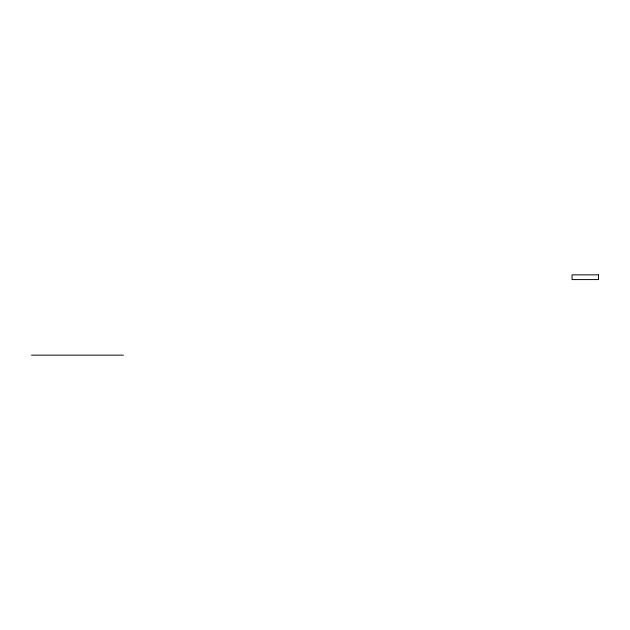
<?xml version="1.0" encoding="UTF-8"?>
<svg xmlns="http://www.w3.org/2000/svg" width="630" height="630" viewBox="0 0 630 630"><rect width="100%" height="100%" fill="white"/><g stroke="black" fill="none" stroke-linecap="round" stroke-linejoin="round"><path stroke-width="0.94" d="M31.5 355.147L123.362 355.147M598.5 274.853L572.04 274.853L572.04 279.578L598.5 279.578L598.5 274.853"/></g></svg>
